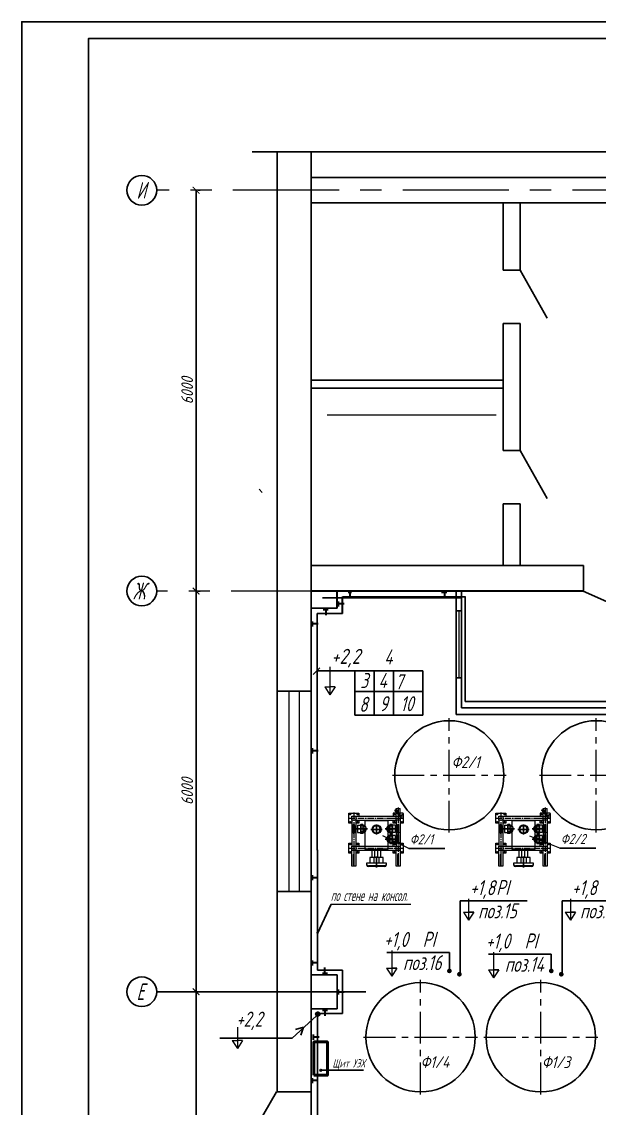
# Model space of a CAD drawing. Header units: millimetres. Extents: x 409 to 1826, y -2285 to 789.
# Drawn here: x 410.2 to 583.1, y 463.6 to 789 of the extents above; entities that cross this region are included whole.
import ezdxf
from ezdxf.enums import TextEntityAlignment as Align

# ---------------------------------------------------------------- set-up
doc = ezdxf.new("R2010")
doc.units = ezdxf.units.MM
for name, pattern in [('CENTER2', [28.575, 19.05, -3.175, 3.175, -3.175]), ('осевая', [50.8, 31.75, -6.35, 6.35, -6.35]), ('ШТРИХПУНКТИРНАЯ', [25.4, 12.7, -6.35, 0, -6.35])]:
    doc.linetypes.add(name, pattern=pattern)
for name, color, linetype, lineweight in [('1 Оборудование (осн)', 150, 'Continuous', 30), ('1 Оси', 4, 'CENTER2', 9), ('1-основная-05', 2, 'Continuous', 50), ('1-основная-050 ж', 2, 'Continuous', 50), ('6-осевая-1', 1, 'CENTER2', 18), ('7-тонкая-текст.-02', 4, 'Continuous', 30), ('7-тонкая.текст-02', 4, 'Continuous', 30), ('_0', 7, 'Continuous', 0), ('АР_Стены наружные', 7, 'Continuous', 30), ('Архитек.-025', 140, 'Continuous', 25), ('Общ_Осевая', 1, 'осевая', 15), ('Опора', 22, 'Continuous', 15), ('опоры', 10, 'Continuous', 9), ('осевая', 33, 'осевая', 13), ('Тонкая - 0.25', 111, 'Continuous', 25), ('Тонкая - 018', 254, 'Continuous', 18)]:
    doc.layers.add(name, color=color, linetype=linetype, lineweight=lineweight)
doc.layers.add('7-ТОНКАЯ-02', color=7, linetype='Continuous', lineweight=30, true_color=0xff47ff)
doc.styles.add('2-3.5', font='simplex.shx', dxfattribs={"width": 0.8, "oblique": 15, "height": 3.5})
doc.styles.add('2н', font='simplex.shx', dxfattribs={"width": 0.8, "oblique": 15, "height": 3.5})
doc.styles.add('CS_Gost2304', font='CS_Gost2304.shx', dxfattribs={"width": 0.8, "oblique": 15})
doc.styles.add('GOST тип А', font='GOST_A.TTF', dxfattribs={"oblique": 15})
doc.styles.get("Standard").update_dxf_attribs({"font": 'GOST_A.TTF', "oblique": 15})
doc.dimstyles.new('Засечки-50', dxfattribs={"dimtxt": 2.5, "dimasz": 2, "dimexe": 1.25, "dimexo": 0.625, "dimgap": 0.9, "dimtad": 1, "dimdec": 0, "dimlfac": 50, "dimtxsty": '2-3.5', "dimblk": 'ARCHTICK', "dimcen": 2.5, "dimadec": 0, "dimazin": 0, "dimtfac": 1, "dimtdec": 0, "dimtmove": 0, "dimatfit": 3, "dimldrblk": 'DOTSMALL', "dimfxl": 1.25, "dimarcsym": 0})

# ---------------------------------------------------------------- blocks, each defined once
blk = doc.blocks.new('опр3')
at = {"linetype": 'осевая', "ltscale": 2}
for p, q in [((654919, -109610), (654983, -109610)), ((657565, -109610), (657629, -109610)), ((654919, -110219), (654983, -110219)), ((657565, -110219), (657629, -110219))]:
    blk.add_line(p, q, dxfattribs=at)
at = {"layer": '1 Оси', "ltscale": 20}
for p, q in [((654951, -107092), (654951, -110315)), ((657597, -106789), (657597, -110315)), ((654619, -107433), (657928, -107433)), ((657265, -107433), (657928, -107433)), ((657515, -107433), (657928, -107433)), ((654619, -109235), (657935, -109235))]:
    blk.add_line(p, q, dxfattribs=at)
at = {"layer": 'Опора', "ltscale": 4}
for p, q in [((655071, -107313), (657662, -107313)), ((657477, -106848), (657717, -106848)), ((657477, -106931), (657477, -106848)), ((657477, -107313), (657477, -107077)), ((657717, -107220), (657717, -106848)), ((654831, -107553), (654831, -108222)), ((655071, -107553), (655071, -108222)), ((655071, -107553), (657477, -107553)), ((657477, -107553), (657477, -108831)), ((657717, -107553), (657717, -108831)), ((654831, -108222), (654831, -109115)), ((655071, -108222), (655071, -109115)), ((655071, -109115), (657141, -109115)), ((657000, -109115), (657477, -109115)), ((657477, -108831), (657477, -109115)), ((657717, -108831), (657717, -109115)), ((654927, -109926), (654927, -109610)), ((654927, -110219), (654927, -109926)), ((654975, -109926), (654975, -109610)), ((654975, -110219), (654975, -109926)), ((655071, -109355), (656635, -109355)), ((656569, -109355), (657477, -109355)), ((657573, -109926), (657573, -109610)), ((657573, -110219), (657573, -109926)), ((657621, -109926), (657621, -109610)), ((657621, -110219), (657621, -109926))]:
    blk.add_line(p, q, dxfattribs=at)
for points in [[(654831, -107733), (654651, -107733), (654651, -107133)], [(654651, -107133), (654651, -107133), (655251, -107133), (655251, -107313)], [(657477, -107133), (657297, -107133), (657297, -107313)], [(657717, -107366), (657717, -107553), (657477, -107553), (657477, -107313)], [(657897, -107433), (657897, -107133), (657717, -107133)], [(657897, -107149), (657897, -107433)], [(655251, -107553), (655251, -107733), (655071, -107733)], [(657477, -107733), (657297, -107733), (657297, -107553)], [(657897, -107433), (657897, -107733), (657717, -107733)], [(657897, -107433), (657897, -107733), (657717, -107733)], [(654831, -109535), (654651, -109535), (654651, -108935)], [(654651, -108935), (654651, -108935), (654831, -108935)], [(655071, -108935), (655251, -108935), (655251, -109115)], [(657297, -109115), (657297, -108935)], [(657297, -108935), (657297, -108935), (657477, -108935)], [(657717, -108935), (657897, -108935), (657897, -109235)], [(657897, -109235), (657897, -109535), (657717, -109535)], [(654831, -109649), (654831, -109355), (655071, -109355), (655071, -109649)], [(655071, -109649), (655071, -110315), (654831, -110315), (654831, -109649)], [(655251, -109355), (655251, -109535), (655071, -109535)], [(657477, -109535), (657297, -109535), (657297, -109355)], [(657477, -109649), (657477, -109355), (657717, -109355), (657717, -109649)], [(657717, -109649), (657717, -110315), (657477, -110315), (657477, -109649)]]:
    blk.add_lwpolyline(points, dxfattribs=at)
for points in [[(654831, -107313), (655071, -107313), (655071, -107553), (654831, -107553)], [(654831, -109115), (655071, -109115), (655071, -109355), (654831, -109355)], [(657477, -109115), (657717, -109115), (657717, -109355), (657477, -109355)]]:
    blk.add_lwpolyline(points, close=True, dxfattribs=at)
for centre in [(654731, -107213), (655171, -107213), (657377, -107213), (657377, -107213), (654731, -107653), (655171, -107653), (657377, -107653), (657377, -107653), (657817, -107653), (657817, -107653), (654731, -109015), (655171, -109015), (657377, -109015), (657817, -109015), (654731, -109455), (655171, -109455), (657377, -109455), (657817, -109455)]:
    blk.add_circle(centre, 24, dxfattribs=at)
for centre, start, end in [((657817, -107213), 208.48866, 44.81593), ((654951, -109610), 0, 180), ((657597, -109610), 0, 180), ((654951, -110219), 180, 0), ((657597, -110219), 180, 0)]:
    blk.add_arc(centre, 24, start, end, dxfattribs=at)
at = {"layer": 'опоры'}
for p, q in [((657392, -106953), (657455, -106904)), ((657435, -107008), (657392, -106953)), ((657434, -107022), (657681, -107337)), ((657496, -106973), (657449, -107010)), ((657449, -107010), (657697, -107324)), ((657498, -106959), (657455, -106904)), ((657744, -107287), (657496, -106973)), ((657760, -107275), (657512, -106960)), ((657695, -107338), (657738, -107393)), ((657744, -107287), (657697, -107324)), ((657738, -107393), (657801, -107344)), ((657758, -107289), (657801, -107344)), ((654901, -107890), (654901, -108255)), ((654911, -107880), (654911, -107810)), ((654911, -107810), (654991, -107810)), ((654921, -107890), (654921, -108255)), ((654981, -107890), (654921, -107890)), ((654981, -108255), (654981, -107890)), ((654991, -107880), (654991, -107810)), ((655001, -108255), (655001, -107890)), ((657547, -107890), (657547, -108255)), ((657557, -107880), (657557, -107810)), ((657557, -107810), (657637, -107810)), ((657567, -107890), (657567, -108255)), ((657627, -107890), (657567, -107890)), ((657627, -108255), (657627, -107890)), ((657637, -107880), (657637, -107810)), ((657647, -108255), (657647, -107890)), ((654911, -108265), (654911, -108334)), ((654911, -108334), (654991, -108334)), ((654981, -108255), (654921, -108255)), ((654991, -108265), (654991, -108334)), ((657547, -108499), (657547, -108864)), ((657557, -108265), (657557, -108334)), ((657557, -108334), (657637, -108334)), ((657557, -108489), (657557, -108419)), ((657557, -108419), (657637, -108419)), ((657627, -108255), (657567, -108255)), ((657567, -108499), (657567, -108864)), ((657627, -108499), (657567, -108499)), ((657627, -108864), (657627, -108499)), ((657637, -108265), (657637, -108334)), ((657637, -108489), (657637, -108419)), ((657647, -108864), (657647, -108499)), ((657557, -108874), (657557, -108943)), ((657557, -108943), (657637, -108943)), ((657627, -108864), (657567, -108864)), ((657637, -108874), (657637, -108943))]:
    blk.add_line(p, q, dxfattribs=at)
for centre, start, end in [((657441, -107016), 38.1727, 218.1727), ((657504, -106966), 38.1727, 218.1727), ((657689, -107331), 218.1727, 38.1727), ((657752, -107281), 218.1727, 38.1727), ((654911, -107890), 0, 180), ((654991, -107890), 0, 180), ((657557, -107890), 0, 180), ((657637, -107890), 0, 180), ((654911, -108255), 180, 0), ((654991, -108255), 180, 0), ((657557, -108255), 180, 0), ((657557, -108499), 0, 180), ((657637, -108255), 180, 0), ((657637, -108499), 0, 180), ((657557, -108864), 180, 0), ((657637, -108864), 180, 0)]:
    blk.add_arc(centre, 10, start, end, dxfattribs=at)
blk = doc.blocks.new('_ArchTick')
at = {"color": 0, "linetype": 'ByBlock', "const_width": 0.15}
blk.add_lwpolyline([(-0.5, -0.5), (0.5, 0.5)], dxfattribs=at)
blk = doc.blocks.new('*D81')
at = {"color": 0, "lineweight": -2}
for p, q in [((462.42, 498.52), (462.42, 378.52)), ((463.05, 498.52), (463.67, 498.52)), ((463.05, 378.52), (463.67, 378.52))]:
    blk.add_line(p, q, dxfattribs=at)
at = {"layer": 'Defpoints', "color": 0}
for p in [(462.42, 498.52), (462.42, 378.52), (462.42, 378.52)]:
    blk.add_point(p, dxfattribs=at)
at = {"color": 0, "lineweight": -2, "xscale": 2, "yscale": 2, "zscale": 2}
for p, rotation in [((462.42, 498.52), 90), ((462.42, 378.52), 270)]:
    blk.add_blockref('_ArchTick', p, dxfattribs=dict(at, rotation=rotation))
at = {"color": 0, "insert": (459.77, 438.52), "char_height": 3.5, "attachment_point": 5, "rotation": 90, "style": '2н'}
blk.add_mtext('6000', dxfattribs=at)
blk = doc.blocks.new('_DotSmall')
at = {"color": 0, "linetype": 'ByBlock', "const_width": 0.5}
blk.add_lwpolyline([(-0.0625, 0, 1), (0.0625, 0, 1)], format="xyb", close=True, dxfattribs=at)
blk = doc.blocks.new('*D82')
at = {"color": 0, "lineweight": -2}
for p, q in [((462.42, 618.52), (462.42, 498.52)), ((463.05, 618.52), (463.67, 618.52)), ((463.05, 498.52), (463.67, 498.52))]:
    blk.add_line(p, q, dxfattribs=at)
at = {"layer": 'Defpoints', "color": 0}
for p in [(462.42, 618.52), (462.42, 498.52), (462.42, 498.52)]:
    blk.add_point(p, dxfattribs=at)
at = {"color": 0, "lineweight": -2, "xscale": 2, "yscale": 2, "zscale": 2}
for p, rotation in [((462.42, 618.52), 90), ((462.42, 498.52), 270)]:
    blk.add_blockref('_ArchTick', p, dxfattribs=dict(at, rotation=rotation))
at = {"color": 0, "insert": (459.77, 558.52), "char_height": 3.5, "attachment_point": 5, "rotation": 90, "style": '2н'}
blk.add_mtext('6000', dxfattribs=at)
blk = doc.blocks.new('*D88')
at = {"color": 0, "lineweight": -2}
for p, q in [((462.42, 738.52), (462.42, 618.52)), ((463.05, 738.52), (463.67, 738.52)), ((463.05, 618.52), (463.67, 618.52))]:
    blk.add_line(p, q, dxfattribs=at)
at = {"layer": 'Defpoints', "color": 0}
for p in [(462.42, 738.52), (462.42, 618.52), (462.42, 618.52)]:
    blk.add_point(p, dxfattribs=at)
at = {"color": 0, "lineweight": -2, "xscale": 2, "yscale": 2, "zscale": 2}
for p, rotation in [((462.42, 738.52), 90), ((462.42, 618.52), 270)]:
    blk.add_blockref('_ArchTick', p, dxfattribs=dict(at, rotation=rotation))
at = {"color": 0, "insert": (459.77, 678.52), "char_height": 3.5, "attachment_point": 5, "rotation": 90, "style": '2н'}
blk.add_mtext('6000', dxfattribs=at)

msp = doc.modelspace()

# ---------------------------------------------------------------- hatches: boundary and pattern name
for points in [[(537.55, 504.75, 1), (538.95, 504.75, 1)], [(540.55, 503.75, 1), (541.95, 503.75, 1)], [(568.05, 504.75, 1), (569.45, 504.75, 1)], [(571.05, 503.75, 1), (572.45, 503.75, 1)]]:
    msp.add_hatch(color=7).paths.add_polyline_path(points)
at = {"layer": '6-осевая-1', "ltscale": 0.5}
h = msp.add_hatch(color=7, dxfattribs=at)
h.dxf.hatch_style = 1
h.paths.add_polyline_path([(498.858, 492.464, 0.4142136), (498.22, 491.827), (498.858, 491.827)])
h.paths.add_polyline_path([(498.858, 492.464), (498.858, 491.827), (499.495, 491.827, 0.4142136)])
h.paths.add_polyline_path([(499.495, 491.827), (498.22, 491.827, 1)])

# ---------------------------------------------------------------- linework, layer by layer
at = {"color": 7, "ltscale": 1000}
msp.add_line((806.769, 750.071), (479.199, 750.071), dxfattribs=at)
for p, q in [((496.895, 503.621), (496.895, 618.521)), ((496.895, 618.521), (541.895, 618.521)), ((504.695, 618.521), (541.895, 618.521)), ((504.695, 618.521), (541.895, 618.521)), ((500.25, 616.5), (542, 616.5)), ((508.5, 616.75), (508.5, 618.169)), ((496.895, 288.521), (496.895, 613.421)), ((499.5, 595.5), (497.5, 593.5)), ((515.033, 594.606), (498.5, 594.606)), ((515.783, 594.606), (521.566, 594.606)), ((521.566, 594.606), (530.349, 594.606)), ((510, 588.473), (515.783, 588.473)), ((515.033, 588.473), (510, 588.473)), ((515.783, 588.473), (521.566, 588.473)), ((520.816, 588.473), (515.783, 588.473)), ((521.566, 588.473), (530.349, 588.473)), ((526.599, 588.473), (521.566, 588.473)), ((541.5, 581.5), (694.25, 581.5)), ((502.861, 524.759), (498.754, 515.996)), ((541.5, 504), (541.5, 525.75)), ((541.5, 525.75), (556, 525.75)), ((556, 525.75), (561.5, 525.75)), ((572, 511.25), (572, 525.75)), ((572, 525.75), (589.5, 525.75)), ((498.5, 516.25), (499, 515.75)), ((572, 511.25), (572, 503.75)), ((538.25, 510.25), (519.5, 510.25)), ((538.25, 505), (538.25, 510.25)), ((568.75, 509.75), (550, 509.75)), ((568.75, 504.5), (568.75, 509.75)), ((462.422, 498.521), (450.643, 498.521)), ((450.643, 498.521), (513.25, 498.521)), ((504.695, 493.421), (496.895, 493.421)), ((499.25, 492), (498.75, 492)), ((469.569, 484.604), (491.152, 484.604)), ((512.5, 475), (499.75, 475))]:
    msp.add_line(p, q)
at = {"color": 7, "lineweight": 35}
for p, q in [((506.25, 611.75), (506.25, 616.75)), ((506.25, 616.25), (506.25, 616.75)), ((508.5, 618.169), (508.5, 616.25)), ((536.75, 618.169), (536.75, 616.25)), ((505.06, 614.75), (506.75, 614.75)), ((497.31, 608.75), (499, 608.75)), ((497.31, 570.75), (499, 570.75)), ((497.31, 532.75), (499, 532.75)), ((497.31, 507.25), (499, 507.25)), ((505.06, 498.5), (506.75, 498.5)), ((497.56, 485), (499.25, 485)), ((497.31, 472), (499, 472))]:
    msp.add_line(p, q, dxfattribs=at)
at = {"lineweight": 30}
for p, q in [((506.25, 616.75), (542.981, 616.75)), ((498.661, 611.75), (506.25, 611.75)), ((498.75, 541), (498.75, 505)), ((498.75, 505), (506.25, 505)), ((506.25, 505), (506.25, 492)), ((506.25, 492), (498.75, 492)), ((498.75, 469.25), (498.75, 492)), ((491.152, 484.604), (498.473, 491.319)), ((494.594, 487.866), (492.178, 487.223)), ((494.594, 487.866), (493.739, 485.516)), ((498.75, 469.25), (498.75, 406.75))]:
    msp.add_line(p, q, dxfattribs=at)
at = {"lineweight": 35}
for p, q in [((501.25, 612.971), (501.25, 611.25)), ((501, 504.071), (501, 505.792)), ((501, 492.971), (501, 491.25))]:
    msp.add_line(p, q, dxfattribs=at)
at = {"ltscale": 0.8}
for p, q in [((498.5, 594.606), (515.033, 594.606)), ((515.033, 594.606), (498.5, 594.606)), ((498.5, 594.606), (515.033, 594.606)), ((498.5, 594.606), (515.033, 594.606)), ((515.783, 594.606), (498.5, 594.606)), ((510, 594.606), (510, 581.311)), ((510, 594.606), (510, 581.311)), ((510, 594.606), (510, 594.606)), ((510, 594.606), (510, 581.311)), ((510, 594.606), (510, 594.606)), ((510, 594.606), (510, 594.606)), ((510, 594.385), (510, 594.385)), ((515.033, 594.606), (515.033, 594.606)), ((515.033, 594.606), (515.033, 594.606)), ((515.033, 594.606), (515.033, 594.606)), ((515.033, 594.606), (515.033, 594.606)), ((515.033, 594.606), (515.033, 594.606)), ((515.033, 594.385), (515.033, 594.385)), ((515.783, 594.606), (515.783, 581.311)), ((515.783, 594.606), (515.783, 581.311)), ((519.25, 593.251), (519.25, 593.251)), ((521.566, 594.606), (521.566, 581.311)), ((521.566, 594.606), (521.566, 581.311)), ((521.566, 594.606), (521.566, 581.311)), ((525.033, 593.251), (525.033, 593.251)), ((530.349, 594.606), (530.349, 581.311)), ((510, 588.473), (510, 588.473)), ((510, 588.473), (515.033, 588.473)), ((515.033, 588.473), (510, 588.473)), ((510, 588.473), (515.033, 588.473)), ((510, 588.473), (515.033, 588.473)), ((515.033, 588.473), (510, 588.473)), ((510, 588.473), (510, 588.473)), ((510, 588.473), (510, 588.473)), ((515.783, 588.473), (510, 588.473)), ((510, 588.253), (510, 588.253)), ((510, 588.253), (510, 588.253)), ((510, 588.253), (510, 588.253)), ((510, 588.253), (510, 588.253)), ((510, 588.253), (510, 588.253)), ((510, 588.253), (510, 588.253)), ((510, 588.253), (510, 588.253)), ((510, 588.253), (510, 588.253)), ((510, 588.253), (510, 588.253)), ((510, 588.253), (510, 588.253)), ((515.033, 588.473), (515.033, 588.473)), ((515.033, 588.473), (515.033, 588.473)), ((515.033, 588.473), (515.033, 588.473)), ((515.033, 588.473), (515.033, 588.473)), ((515.033, 588.473), (515.033, 588.473)), ((515.033, 588.253), (515.033, 588.253)), ((515.033, 588.253), (515.033, 588.253)), ((515.033, 588.253), (515.033, 588.253)), ((515.033, 588.253), (515.033, 588.253)), ((515.783, 588.473), (515.783, 588.473)), ((515.783, 588.473), (520.816, 588.473)), ((520.816, 588.473), (515.783, 588.473)), ((515.783, 588.473), (520.816, 588.473)), ((515.783, 588.473), (520.816, 588.473)), ((520.816, 588.473), (515.783, 588.473)), ((515.783, 588.473), (515.783, 588.473)), ((515.783, 588.473), (515.783, 588.473)), ((521.566, 588.473), (515.783, 588.473)), ((515.783, 588.253), (515.783, 588.253)), ((515.783, 588.253), (515.783, 588.253)), ((515.783, 588.253), (515.783, 588.253)), ((515.783, 588.253), (515.783, 588.253)), ((515.783, 588.253), (515.783, 588.253)), ((515.783, 588.253), (515.783, 588.253)), ((515.783, 588.253), (515.783, 588.253)), ((515.783, 588.253), (515.783, 588.253)), ((515.783, 588.253), (515.783, 588.253)), ((515.783, 588.253), (515.783, 588.253)), ((515.783, 588.253), (515.783, 588.253)), ((515.783, 588.253), (515.783, 588.253)), ((520.816, 588.473), (520.816, 588.473)), ((520.816, 588.473), (520.816, 588.473)), ((520.816, 588.473), (520.816, 588.473)), ((520.816, 588.473), (520.816, 588.473)), ((520.816, 588.473), (520.816, 588.473)), ((520.816, 588.253), (520.816, 588.253)), ((520.816, 588.253), (520.816, 588.253)), ((520.816, 588.253), (520.816, 588.253)), ((520.816, 588.253), (520.816, 588.253)), ((521.566, 588.473), (521.566, 588.473)), ((521.566, 588.473), (526.599, 588.473)), ((526.599, 588.473), (521.566, 588.473)), ((521.566, 588.473), (526.599, 588.473)), ((521.566, 588.473), (526.599, 588.473)), ((526.599, 588.473), (521.566, 588.473)), ((521.566, 588.473), (521.566, 588.473)), ((521.566, 588.473), (521.566, 588.473)), ((530.349, 588.473), (521.566, 588.473)), ((521.566, 588.253), (521.566, 588.253)), ((521.566, 588.253), (521.566, 588.253)), ((521.566, 588.253), (521.566, 588.253)), ((521.566, 588.253), (521.566, 588.253)), ((521.566, 588.253), (521.566, 588.253)), ((521.566, 588.253), (521.566, 588.253)), ((521.566, 588.253), (521.566, 588.253)), ((521.566, 588.253), (521.566, 588.253)), ((521.566, 588.253), (521.566, 588.253)), ((521.566, 588.253), (521.566, 588.253)), ((521.566, 588.253), (521.566, 588.253)), ((521.566, 588.253), (521.566, 588.253)), ((521.566, 588.253), (521.566, 588.253)), ((521.566, 588.253), (521.566, 588.253)), ((526.599, 588.473), (526.599, 588.473)), ((526.599, 588.473), (526.599, 588.473)), ((526.599, 588.473), (526.599, 588.473)), ((526.599, 588.473), (526.599, 588.473)), ((526.599, 588.473), (526.599, 588.473)), ((526.599, 588.253), (526.599, 588.253)), ((526.599, 588.253), (526.599, 588.253)), ((526.599, 588.253), (526.599, 588.253)), ((526.599, 588.253), (526.599, 588.253)), ((530.349, 588.253), (530.349, 588.253)), ((530.349, 588.253), (530.349, 588.253)), ((515.783, 581.311), (510, 581.311)), ((521.566, 581.311), (515.783, 581.311)), ((530.349, 581.311), (521.566, 581.311))]:
    msp.add_line(p, q, dxfattribs=at)
at = {"color": 7, "linetype": 'ШТРИХПУНКТИРНАЯ', "ltscale": 10}
for p, q in [((510.356, 547.296), (513.79, 547.296)), ((514.724, 547.107), (518.158, 547.107)), ((516.441, 548.595), (516.441, 545.619)), ((519.028, 547.296), (522.462, 547.296)), ((554.357, 547.296), (557.791, 547.296)), ((558.725, 547.107), (562.159, 547.107)), ((560.442, 548.595), (560.442, 545.619)), ((563.029, 547.296), (566.463, 547.296)), ((519.028, 544.25), (522.462, 544.25)), ((563.029, 544.25), (566.463, 544.25))]:
    msp.add_line(p, q, dxfattribs=at)
at = {"color": 7, "lineweight": 18}
for p, q in [((510.796, 548.376), (510.796, 546.216)), ((510.796, 548.376), (511.61, 548.376)), ((511.61, 548.543), (511.724, 548.646)), ((511.61, 548.543), (511.61, 546.049)), ((512.379, 548.646), (511.724, 548.646)), ((511.724, 548.646), (511.724, 545.946)), ((511.774, 548.583), (511.793, 548.62)), ((512.379, 548.583), (511.774, 548.583)), ((511.774, 548.503), (511.793, 548.524)), ((511.774, 548.237), (511.793, 548.276)), ((512.379, 548.237), (511.774, 548.237)), ((512.379, 547.425), (511.774, 547.425)), ((511.793, 547.422), (511.774, 547.425)), ((511.793, 547.17), (511.774, 547.167)), ((512.379, 547.167), (511.774, 547.167)), ((511.793, 548.62), (511.793, 548.646)), ((511.793, 548.62), (512.379, 548.62)), ((511.793, 548.276), (511.793, 548.524)), ((512.379, 548.524), (511.793, 548.524)), ((511.793, 548.276), (512.379, 548.276)), ((512.379, 547.422), (511.793, 547.422)), ((511.793, 547.422), (511.793, 547.17)), ((512.379, 547.17), (511.793, 547.17)), ((512.379, 548.646), (512.379, 545.946)), ((512.941, 548.342), (512.379, 548.342)), ((512.459, 548.326), (512.459, 548.302)), ((512.459, 548.326), (512.957, 548.326)), ((512.968, 548.314), (512.459, 548.314)), ((512.979, 548.302), (512.459, 548.302)), ((512.459, 548.184), (512.459, 548.115)), ((512.459, 548.184), (513.073, 548.184)), ((513.083, 548.17), (512.459, 548.17)), ((513.12, 548.115), (512.459, 548.115)), ((512.459, 547.851), (512.459, 547.753)), ((512.459, 547.851), (513.255, 547.851)), ((513.26, 547.839), (512.459, 547.839)), ((513.289, 547.756), (512.459, 547.756)), ((513.29, 547.753), (512.459, 547.753)), ((512.459, 547.35), (512.459, 547.241)), ((512.459, 547.35), (513.316, 547.35)), ((513.316, 547.341), (512.459, 547.341)), ((513.316, 547.25), (512.459, 547.25)), ((513.316, 547.241), (512.459, 547.241)), ((512.459, 546.839), (512.459, 546.74)), ((512.459, 546.839), (513.29, 546.839)), ((513.289, 546.835), (512.459, 546.835)), ((513.26, 546.753), (512.459, 546.753)), ((513.255, 546.74), (512.459, 546.74)), ((513.316, 546.933), (513.316, 547.659)), ((519.536, 546.933), (519.536, 547.659)), ((520.394, 547.35), (519.536, 547.35)), ((519.536, 547.341), (520.394, 547.341)), ((519.536, 547.25), (520.394, 547.25)), ((519.536, 547.241), (520.394, 547.241)), ((519.563, 547.753), (520.394, 547.753)), ((520.394, 546.839), (519.563, 546.839)), ((519.564, 547.756), (520.394, 547.756)), ((519.564, 546.835), (520.394, 546.835)), ((519.593, 547.839), (520.394, 547.839)), ((519.593, 546.753), (520.394, 546.753)), ((520.394, 547.851), (519.598, 547.851)), ((519.598, 546.74), (520.394, 546.74)), ((519.733, 548.115), (520.394, 548.115)), ((519.77, 548.17), (520.394, 548.17)), ((520.394, 548.184), (519.78, 548.184)), ((519.874, 548.302), (520.394, 548.302)), ((519.885, 548.314), (520.394, 548.314)), ((520.394, 548.326), (519.896, 548.326)), ((519.911, 548.342), (520.473, 548.342)), ((520.394, 548.326), (520.394, 548.302)), ((520.394, 548.184), (520.394, 548.115)), ((520.394, 547.851), (520.394, 547.753)), ((520.394, 547.35), (520.394, 547.241)), ((520.394, 546.839), (520.394, 546.74)), ((520.473, 548.646), (520.473, 545.946)), ((520.473, 548.646), (521.129, 548.646)), ((521.06, 548.62), (520.473, 548.62)), ((520.473, 548.583), (521.079, 548.583)), ((520.473, 548.524), (521.06, 548.524)), ((521.06, 548.276), (520.473, 548.276)), ((520.473, 548.237), (521.079, 548.237)), ((520.473, 547.425), (521.079, 547.425)), ((520.473, 547.422), (521.06, 547.422)), ((520.473, 547.17), (521.06, 547.17)), ((520.473, 547.167), (521.079, 547.167)), ((521.06, 548.62), (521.06, 548.646)), ((521.079, 548.583), (521.06, 548.62)), ((521.06, 548.276), (521.06, 548.524)), ((521.079, 548.503), (521.06, 548.524)), ((521.079, 548.237), (521.06, 548.276)), ((521.06, 547.422), (521.06, 547.17)), ((521.06, 547.17), (521.079, 547.167)), ((521.243, 548.543), (521.129, 548.646)), ((521.129, 548.646), (521.129, 545.946)), ((521.243, 548.543), (521.243, 546.049)), ((522.036, 548.376), (521.243, 548.376)), ((522.036, 548.376), (522.036, 546.216)), ((522.036, 548.196), (522.036, 546.396)), ((554.797, 548.376), (554.797, 546.216)), ((554.797, 548.376), (555.611, 548.376)), ((555.611, 548.543), (555.725, 548.646)), ((555.611, 548.543), (555.611, 546.049)), ((556.38, 548.646), (555.725, 548.646)), ((555.725, 548.646), (555.725, 545.946)), ((555.774, 548.583), (555.793, 548.62)), ((556.38, 548.583), (555.774, 548.583)), ((555.774, 548.503), (555.793, 548.524)), ((555.774, 548.237), (555.793, 548.276)), ((556.38, 548.237), (555.774, 548.237)), ((556.38, 547.425), (555.774, 547.425)), ((555.793, 547.422), (555.774, 547.425)), ((555.793, 547.17), (555.774, 547.167)), ((556.38, 547.167), (555.774, 547.167)), ((555.793, 548.62), (555.793, 548.646)), ((555.793, 548.62), (556.38, 548.62)), ((555.793, 548.276), (555.793, 548.524)), ((556.38, 548.524), (555.793, 548.524)), ((555.793, 548.276), (556.38, 548.276)), ((556.38, 547.422), (555.793, 547.422)), ((555.793, 547.422), (555.793, 547.17)), ((556.38, 547.17), (555.793, 547.17)), ((556.38, 548.646), (556.38, 545.946)), ((556.942, 548.342), (556.38, 548.342)), ((556.46, 548.326), (556.46, 548.302)), ((556.46, 548.326), (556.957, 548.326)), ((556.969, 548.314), (556.46, 548.314)), ((556.979, 548.302), (556.46, 548.302)), ((556.46, 548.184), (556.46, 548.115)), ((556.46, 548.184), (557.074, 548.184)), ((557.084, 548.17), (556.46, 548.17)), ((557.12, 548.115), (556.46, 548.115)), ((556.46, 547.851), (556.46, 547.753)), ((556.46, 547.851), (557.256, 547.851)), ((557.261, 547.839), (556.46, 547.839)), ((557.289, 547.756), (556.46, 547.756)), ((557.291, 547.753), (556.46, 547.753)), ((556.46, 547.35), (556.46, 547.241)), ((556.46, 547.35), (557.317, 547.35)), ((557.317, 547.341), (556.46, 547.341)), ((557.317, 547.25), (556.46, 547.25)), ((557.317, 547.241), (556.46, 547.241)), ((556.46, 546.839), (556.46, 546.74)), ((556.46, 546.839), (557.291, 546.839)), ((557.289, 546.835), (556.46, 546.835)), ((557.261, 546.753), (556.46, 546.753)), ((557.256, 546.74), (556.46, 546.74)), ((557.317, 546.933), (557.317, 547.659)), ((563.537, 546.933), (563.537, 547.659)), ((564.394, 547.35), (563.537, 547.35)), ((563.537, 547.341), (564.394, 547.341)), ((563.537, 547.25), (564.394, 547.25)), ((563.537, 547.241), (564.394, 547.241)), ((563.564, 547.753), (564.394, 547.753)), ((564.394, 546.839), (563.564, 546.839)), ((563.565, 547.756), (564.394, 547.756)), ((563.565, 546.835), (564.394, 546.835)), ((563.594, 547.839), (564.394, 547.839)), ((563.594, 546.753), (564.394, 546.753)), ((564.394, 547.851), (563.598, 547.851)), ((563.598, 546.74), (564.394, 546.74)), ((563.734, 548.115), (564.394, 548.115)), ((563.77, 548.17), (564.394, 548.17)), ((564.394, 548.184), (563.78, 548.184)), ((563.875, 548.302), (564.394, 548.302)), ((563.885, 548.314), (564.394, 548.314)), ((564.394, 548.326), (563.897, 548.326)), ((563.912, 548.342), (564.474, 548.342)), ((564.394, 548.326), (564.394, 548.302)), ((564.394, 548.184), (564.394, 548.115)), ((564.394, 547.851), (564.394, 547.753)), ((564.394, 547.35), (564.394, 547.241)), ((564.394, 546.839), (564.394, 546.74)), ((564.474, 548.646), (564.474, 545.946)), ((564.474, 548.646), (565.13, 548.646)), ((565.061, 548.62), (564.474, 548.62)), ((564.474, 548.583), (565.08, 548.583)), ((564.474, 548.524), (565.061, 548.524)), ((565.061, 548.276), (564.474, 548.276)), ((564.474, 548.237), (565.08, 548.237)), ((564.474, 547.425), (565.08, 547.425)), ((564.474, 547.422), (565.061, 547.422)), ((564.474, 547.17), (565.061, 547.17)), ((564.474, 547.167), (565.08, 547.167)), ((565.061, 548.62), (565.061, 548.646)), ((565.08, 548.583), (565.061, 548.62)), ((565.061, 548.276), (565.061, 548.524)), ((565.08, 548.503), (565.061, 548.524)), ((565.08, 548.237), (565.061, 548.276)), ((565.061, 547.422), (565.08, 547.425)), ((565.061, 547.422), (565.061, 547.17)), ((565.061, 547.17), (565.08, 547.167)), ((565.243, 548.543), (565.13, 548.646)), ((565.13, 548.646), (565.13, 545.946)), ((565.243, 548.543), (565.243, 546.049)), ((566.037, 548.376), (565.243, 548.376)), ((566.037, 548.376), (566.037, 546.216)), ((566.037, 548.196), (566.037, 546.396)), ((510.796, 546.216), (511.61, 546.216)), ((511.61, 546.049), (511.724, 545.946)), ((512.379, 545.946), (511.724, 545.946)), ((511.793, 546.315), (511.774, 546.354)), ((512.379, 546.354), (511.774, 546.354)), ((511.793, 546.067), (511.774, 546.088)), ((511.793, 545.972), (511.774, 546.009)), ((511.793, 546.067), (511.793, 546.315)), ((512.379, 546.315), (511.793, 546.315)), ((511.793, 546.067), (512.379, 546.067)), ((511.793, 545.946), (511.793, 545.972)), ((511.793, 545.972), (512.379, 545.972)), ((512.379, 546.249), (512.941, 546.249)), ((512.459, 546.476), (512.459, 546.408)), ((512.459, 546.476), (513.12, 546.476)), ((513.083, 546.422), (512.459, 546.422)), ((513.073, 546.408), (512.459, 546.408)), ((512.459, 546.29), (512.459, 546.265)), ((512.459, 546.29), (512.979, 546.29)), ((512.968, 546.278), (512.459, 546.278)), ((512.957, 546.265), (512.459, 546.265)), ((519.536, 543.887), (519.536, 544.613)), ((520.394, 544.305), (519.536, 544.305)), ((519.536, 544.296), (520.394, 544.296)), ((519.536, 544.205), (520.394, 544.205)), ((519.536, 544.196), (520.394, 544.196)), ((519.563, 544.707), (520.394, 544.707)), ((520.394, 543.793), (519.563, 543.793)), ((519.564, 544.711), (520.394, 544.711)), ((519.564, 543.79), (520.394, 543.79)), ((519.593, 544.793), (520.394, 544.793)), ((519.593, 543.707), (520.394, 543.707)), ((520.394, 544.806), (519.598, 544.806)), ((519.598, 543.695), (520.394, 543.695)), ((520.394, 546.476), (519.733, 546.476)), ((519.733, 545.07), (520.394, 545.07)), ((520.394, 543.431), (519.733, 543.431)), ((519.77, 546.422), (520.394, 546.422)), ((519.77, 545.124), (520.394, 545.124)), ((519.78, 546.408), (520.394, 546.408)), ((520.394, 545.138), (519.78, 545.138)), ((520.394, 546.29), (519.874, 546.29)), ((519.874, 545.256), (520.394, 545.256)), ((519.885, 546.278), (520.394, 546.278)), ((519.885, 545.268), (520.394, 545.268)), ((519.896, 546.265), (520.394, 546.265)), ((520.394, 545.281), (519.896, 545.281)), ((520.473, 546.249), (519.911, 546.249)), ((519.911, 545.297), (520.473, 545.297)), ((520.394, 546.476), (520.394, 546.408)), ((520.394, 546.29), (520.394, 546.265)), ((520.394, 545.281), (520.394, 545.256)), ((520.394, 545.138), (520.394, 545.07)), ((520.394, 544.806), (520.394, 544.707)), ((520.394, 544.305), (520.394, 544.196)), ((520.394, 543.793), (520.394, 543.695)), ((520.394, 543.431), (520.394, 543.362)), ((520.473, 546.354), (521.079, 546.354)), ((520.473, 546.315), (521.06, 546.315)), ((521.06, 546.067), (520.473, 546.067)), ((521.06, 545.972), (520.473, 545.972)), ((520.473, 545.946), (521.129, 545.946)), ((520.473, 545.6), (521.129, 545.601)), ((520.473, 545.6), (520.473, 542.9)), ((521.06, 545.574), (520.473, 545.574)), ((520.473, 545.537), (521.079, 545.537)), ((520.473, 545.479), (521.06, 545.479)), ((521.06, 545.231), (520.473, 545.231)), ((520.473, 545.192), (521.079, 545.192)), ((520.473, 544.379), (521.079, 544.379)), ((520.473, 544.377), (521.06, 544.377)), ((520.473, 544.124), (521.06, 544.124)), ((520.473, 544.121), (521.079, 544.121)), ((521.06, 546.315), (521.079, 546.354)), ((521.06, 546.067), (521.06, 546.315)), ((521.06, 546.067), (521.079, 546.088)), ((521.06, 545.972), (521.079, 546.009)), ((521.06, 545.946), (521.06, 545.972)), ((521.06, 545.574), (521.06, 545.601)), ((521.079, 545.537), (521.06, 545.574)), ((521.06, 545.231), (521.06, 545.479)), ((521.079, 545.458), (521.06, 545.479)), ((521.079, 545.192), (521.06, 545.231)), ((521.06, 544.377), (521.06, 544.124)), ((521.06, 544.124), (521.079, 544.121)), ((521.243, 546.049), (521.129, 545.946)), ((521.243, 545.497), (521.129, 545.601)), ((521.129, 545.601), (521.129, 542.9)), ((522.036, 546.216), (521.243, 546.216)), ((521.243, 545.497), (521.243, 543.003)), ((522.036, 545.33), (521.243, 545.33)), ((522.036, 545.33), (522.036, 543.17)), ((522.036, 545.15), (522.036, 543.35)), ((554.797, 546.216), (555.611, 546.216)), ((555.611, 546.049), (555.725, 545.946)), ((556.38, 545.946), (555.725, 545.946)), ((555.793, 546.315), (555.774, 546.354)), ((556.38, 546.354), (555.774, 546.354)), ((555.793, 546.067), (555.774, 546.088)), ((555.793, 545.972), (555.774, 546.009)), ((555.793, 546.067), (555.793, 546.315)), ((556.38, 546.315), (555.793, 546.315)), ((555.793, 546.067), (556.38, 546.067)), ((555.793, 545.946), (555.793, 545.972)), ((555.793, 545.972), (556.38, 545.972)), ((556.38, 546.249), (556.942, 546.249)), ((556.46, 546.476), (556.46, 546.408)), ((556.46, 546.476), (557.12, 546.476)), ((557.084, 546.422), (556.46, 546.422)), ((557.074, 546.408), (556.46, 546.408)), ((556.46, 546.29), (556.46, 546.265)), ((556.46, 546.29), (556.979, 546.29)), ((556.969, 546.278), (556.46, 546.278)), ((556.957, 546.265), (556.46, 546.265)), ((563.537, 543.887), (563.537, 544.613)), ((564.394, 544.305), (563.537, 544.305)), ((563.537, 544.296), (564.394, 544.296)), ((563.537, 544.205), (564.394, 544.205)), ((563.537, 544.196), (564.394, 544.196)), ((563.564, 544.707), (564.394, 544.707)), ((564.394, 543.793), (563.564, 543.793)), ((563.565, 544.711), (564.394, 544.711)), ((563.565, 543.79), (564.394, 543.79)), ((563.594, 544.793), (564.394, 544.793)), ((563.594, 543.707), (564.394, 543.707)), ((564.394, 544.806), (563.598, 544.806)), ((563.598, 543.695), (564.394, 543.695)), ((564.394, 546.476), (563.734, 546.476)), ((563.734, 545.07), (564.394, 545.07)), ((564.394, 543.43), (563.734, 543.43)), ((563.77, 546.422), (564.394, 546.422)), ((563.77, 545.124), (564.394, 545.124)), ((563.78, 546.408), (564.394, 546.408)), ((564.394, 545.138), (563.78, 545.138)), ((564.394, 546.29), (563.875, 546.29)), ((563.875, 545.256), (564.394, 545.256)), ((563.885, 546.278), (564.394, 546.278)), ((563.885, 545.268), (564.394, 545.268)), ((563.897, 546.265), (564.394, 546.265)), ((564.394, 545.281), (563.897, 545.281)), ((564.474, 546.249), (563.912, 546.249)), ((563.912, 545.297), (564.474, 545.297)), ((564.394, 546.476), (564.394, 546.408)), ((564.394, 546.29), (564.394, 546.265)), ((564.394, 545.281), (564.394, 545.256)), ((564.394, 545.138), (564.394, 545.07)), ((564.394, 544.806), (564.394, 544.707)), ((564.394, 544.305), (564.394, 544.196)), ((564.394, 543.793), (564.394, 543.695)), ((564.394, 543.43), (564.394, 543.362)), ((564.474, 546.354), (565.08, 546.354)), ((564.474, 546.315), (565.061, 546.315)), ((565.061, 546.067), (564.474, 546.067)), ((565.061, 545.972), (564.474, 545.972)), ((564.474, 545.946), (565.13, 545.946)), ((564.474, 545.6), (565.13, 545.601)), ((564.474, 545.6), (564.474, 542.9)), ((565.061, 545.574), (564.474, 545.574)), ((564.474, 545.537), (565.08, 545.537)), ((564.474, 545.479), (565.061, 545.479)), ((565.061, 545.231), (564.474, 545.231)), ((564.474, 545.192), (565.08, 545.192)), ((564.474, 544.379), (565.08, 544.379)), ((564.474, 544.376), (565.061, 544.376)), ((564.474, 544.124), (565.061, 544.124)), ((564.474, 544.121), (565.08, 544.121)), ((565.061, 546.315), (565.08, 546.354)), ((565.061, 546.067), (565.061, 546.315)), ((565.061, 546.067), (565.08, 546.088)), ((565.061, 545.972), (565.08, 546.009)), ((565.061, 545.946), (565.061, 545.972)), ((565.061, 545.574), (565.061, 545.601)), ((565.08, 545.537), (565.061, 545.574)), ((565.061, 545.231), (565.061, 545.479)), ((565.08, 545.458), (565.061, 545.479)), ((565.08, 545.192), (565.061, 545.231)), ((565.061, 544.376), (565.08, 544.379)), ((565.061, 544.376), (565.061, 544.124)), ((565.061, 544.124), (565.08, 544.121)), ((565.243, 546.049), (565.13, 545.946)), ((565.243, 545.497), (565.13, 545.601)), ((565.13, 545.601), (565.13, 542.9)), ((566.037, 546.216), (565.243, 546.216)), ((565.243, 545.497), (565.243, 543.003)), ((566.037, 545.33), (565.243, 545.33)), ((566.037, 545.33), (566.037, 543.17)), ((566.037, 545.15), (566.037, 543.35)), ((515.092, 538.702), (515.092, 541.164)), ((515.985, 538.702), (515.985, 541.164)), ((516.868, 538.702), (516.868, 541.164)), ((517.761, 538.702), (517.761, 541.164)), ((519.77, 543.376), (520.394, 543.376)), ((519.78, 543.362), (520.394, 543.362)), ((520.394, 543.244), (519.874, 543.244)), ((519.885, 543.232), (520.394, 543.232)), ((519.896, 543.22), (520.394, 543.22)), ((520.473, 543.204), (519.911, 543.204)), ((520.394, 543.244), (520.394, 543.22)), ((520.473, 543.309), (521.079, 543.309)), ((520.473, 543.27), (521.06, 543.27)), ((521.06, 543.022), (520.473, 543.022)), ((521.06, 542.926), (520.473, 542.926)), ((520.473, 542.9), (521.129, 542.9)), ((521.06, 543.27), (521.079, 543.309)), ((521.06, 543.022), (521.06, 543.27)), ((521.06, 543.022), (521.079, 543.043)), ((521.06, 542.926), (521.079, 542.963)), ((521.06, 542.9), (521.06, 542.926)), ((521.243, 543.003), (521.129, 542.9)), ((522.036, 543.17), (521.243, 543.17)), ((559.093, 538.702), (559.093, 541.164)), ((559.985, 538.702), (559.985, 541.164)), ((560.869, 538.702), (560.869, 541.164)), ((561.761, 538.702), (561.761, 541.164)), ((563.77, 543.376), (564.394, 543.376)), ((563.78, 543.362), (564.394, 543.362)), ((564.394, 543.244), (563.875, 543.244)), ((563.885, 543.232), (564.394, 543.232)), ((563.897, 543.22), (564.394, 543.22)), ((564.474, 543.204), (563.912, 543.204)), ((564.394, 543.244), (564.394, 543.22)), ((564.474, 543.309), (565.08, 543.309)), ((564.474, 543.27), (565.061, 543.27)), ((565.061, 543.022), (564.474, 543.022)), ((565.061, 542.926), (564.474, 542.926)), ((564.474, 542.9), (565.13, 542.9)), ((565.061, 543.27), (565.08, 543.309)), ((565.061, 543.022), (565.061, 543.27)), ((565.061, 543.022), (565.08, 543.043)), ((565.061, 542.926), (565.08, 542.963)), ((565.061, 542.9), (565.061, 542.926)), ((565.243, 543.003), (565.13, 542.9)), ((566.037, 543.17), (565.243, 543.17)), ((515.668, 538.702), (515.668, 537.093)), ((517.185, 538.702), (517.185, 537.093)), ((559.669, 538.702), (559.669, 537.093)), ((561.186, 538.702), (561.186, 537.093))]:
    msp.add_line(p, q, dxfattribs=at)
at = {"color": 7, "lineweight": 30}
for p, q in [((521.06, 547.422), (521.079, 547.425)), ((521.06, 544.377), (521.079, 544.379))]:
    msp.add_line(p, q, dxfattribs=at)
at = {"color": 7, "linetype": 'осевая', "ltscale": 10}
for p, q in [((516.426, 539.058), (516.426, 535.74)), ((560.427, 539.058), (560.427, 535.74))]:
    msp.add_line(p, q, dxfattribs=at)
at = {"color": 7, "lineweight": 18}
for points in [[(519.913, 548.342), (519.913, 549.72), (512.941, 549.72), (512.941, 548.342)], [(563.913, 548.342), (563.913, 549.72), (556.942, 549.72), (556.942, 548.342)], [(512.941, 546.249), (512.941, 541.164), (519.913, 541.164), (519.913, 543.204)], [(519.913, 545.297), (519.913, 546.249)], [(556.942, 546.249), (556.942, 541.164), (563.913, 541.164), (563.913, 543.204)], [(563.913, 545.297), (563.913, 546.249)], [(513.558, 536.456), (513.558, 537.093)], [(513.558, 536.456), (513.558, 537.093), (519.336, 537.093), (519.336, 536.437)], [(519.336, 537.093), (519.336, 536.456)], [(557.559, 536.456), (557.559, 537.093)], [(557.559, 536.456), (557.559, 537.093), (563.337, 537.093), (563.337, 536.437)], [(563.337, 537.093), (563.337, 536.456)], [(518.92, 536.202), (513.994, 536.202)], [(518.92, 536.013), (513.994, 536.013)], [(562.921, 536.202), (557.995, 536.202)], [(562.921, 536.013), (557.995, 536.013)]]:
    msp.add_lwpolyline(points, dxfattribs=at)
for points in [[(514.464, 537.093), (518.43, 537.093), (518.43, 538.702), (514.464, 538.702)], [(558.464, 537.093), (562.431, 537.093), (562.431, 538.702), (558.464, 538.702)]]:
    msp.add_lwpolyline(points, close=True, dxfattribs=at)
at = {"color": 7}
for centre in [(446.188, 738.521), (446.188, 618.521), (446.188, 498.521)]:
    msp.add_circle(centre, 4.455, dxfattribs=at)
at = {"color": 7, "lineweight": 18}
for centre in [(516.441, 547.107), (560.442, 547.107)]:
    msp.add_circle(centre, 1.35, dxfattribs=at)
msp.add_circle((499.75, 475), 0.25)
for centre, radius, start, end in [((522.748, 547.831), 10.982, 177.87936, 182.12061), ((522.748, 546.76), 10.982, 177.87934, 182.12066), ((512.008, 548.543), 0.238, 170.3456, 189.65444), ((511.844, 547.296), 1.517, 316.35381, 43.64619), ((516.426, 547.127), 1.09, 127, 307), ((516.426, 547.127), 1.09, 307, 127), ((521.009, 547.296), 1.517, 136.35381, 223.64619), ((520.845, 548.543), 0.238, 350.34556, 9.6544), ((510.105, 547.831), 10.982, 357.87939, 2.12064), ((510.105, 546.76), 10.982, 357.87934, 2.12066), ((566.749, 547.831), 10.982, 177.87936, 182.12061), ((566.749, 546.76), 10.982, 177.87934, 182.12066), ((556.009, 548.543), 0.238, 170.3456, 189.65444), ((555.845, 547.296), 1.517, 316.35381, 43.64619), ((560.427, 547.127), 1.09, 127, 307), ((560.427, 547.127), 1.09, 307, 127), ((565.01, 547.296), 1.517, 136.35381, 223.64619), ((564.845, 548.543), 0.238, 350.34556, 9.6544), ((554.105, 547.831), 10.982, 357.87939, 2.12064), ((554.106, 546.76), 10.982, 357.87934, 2.12066), ((512.008, 546.048), 0.238, 170.34556, 189.6544), ((521.009, 544.25), 1.517, 136.35381, 223.64619), ((520.845, 546.048), 0.238, 350.3456, 9.65444), ((520.845, 545.497), 0.238, 350.34556, 9.6544), ((510.105, 544.786), 10.982, 357.87939, 2.12064), ((510.105, 543.715), 10.982, 357.87934, 2.12066), ((556.009, 546.048), 0.238, 170.34556, 189.6544), ((565.01, 544.25), 1.517, 136.35381, 223.64619), ((564.845, 546.048), 0.238, 350.3456, 9.65444), ((564.845, 545.497), 0.238, 350.34556, 9.6544), ((554.105, 544.786), 10.982, 357.87939, 2.12064), ((554.106, 543.715), 10.982, 357.87934, 2.12066), ((520.845, 543.003), 0.238, 350.3456, 9.65444), ((564.845, 543.003), 0.238, 350.3456, 9.65444), ((514.005, 536.649), 0.447, 180.40948, 268.82503), ((514.005, 536.46), 0.447, 180.40948, 268.82503), ((518.889, 536.649), 0.447, 271.17497, 359.59052), ((518.889, 536.46), 0.447, 271.17497, 359.59052), ((558.006, 536.649), 0.447, 180.40948, 268.82503), ((558.006, 536.46), 0.447, 180.40948, 268.82503), ((562.889, 536.649), 0.447, 271.17497, 359.59052), ((562.889, 536.46), 0.447, 271.17497, 359.59052)]:
    msp.add_arc(centre, radius, start, end, dxfattribs=at)
at = {"layer": '1 Оборудование (осн)', "color": 7, "lineweight": 25}
for centre in [(538.228, 563.328), (582.228, 563.328), (529.622, 484.896), (565.622, 484.896)]:
    msp.add_circle(centre, 16.35, dxfattribs=at)
at = {"layer": '1-основная-05', "color": 7, "lineweight": 30}
msp.add_lwpolyline([(430.25, 200), (1456.25, 200), (1456.25, 784), (430.25, 784)], close=True, dxfattribs=at)
at = {"layer": '1-основная-050 ж', "color": 7, "lineweight": 30, "ltscale": 0.5}
for p, q in [((542.981, 616.867), (542.981, 585.467)), ((498.661, 540.884), (498.661, 611.75)), ((693.942, 585.467), (542.981, 585.467))]:
    msp.add_line(p, q, dxfattribs=at)
at = {"layer": '1-основная-050 ж', "color": 7, "ltscale": 0.1}
msp.add_lwpolyline([(497.728, 473.498), (501.728, 473.498), (501.728, 483.498), (497.728, 483.498)], close=True, dxfattribs=at)
at = {"layer": '6-осевая-1', "color": 7, "ltscale": 0.5}
msp.add_circle((498.858, 491.827), 0.637, dxfattribs=at)
msp.add_circle((498.858, 491.827), 0.637, dxfattribs=at)
at = {"layer": '7-тонкая-текст.-02', "color": 7, "lineweight": 35, "ltscale": 0.15}
for p, q in [((505.06, 613.897), (505.06, 615.417)), ((507.938, 618.169), (508.958, 618.169)), ((535.938, 618.169), (537.458, 618.169)), ((500.489, 612.971), (502.009, 612.971)), ((497.31, 607.897), (497.31, 609.417)), ((497.31, 569.897), (497.31, 571.417)), ((497.31, 531.897), (497.31, 533.417)), ((497.31, 506.397), (497.31, 507.917)), ((500.239, 504.071), (501.759, 504.071)), ((505.06, 497.647), (505.06, 499.167)), ((500.239, 492.971), (501.759, 492.971)), ((497.56, 484.147), (497.56, 485.667)), ((497.31, 471.147), (497.31, 472.667))]:
    msp.add_line(p, q, dxfattribs=at)
at = {"layer": '_0', "ltscale": 0.8}
for p, q in [((502.5, 595.843), (502.5, 589.851)), ((500.953, 589.851), (502.5, 589.851)), ((500.953, 589.851), (502.5, 587.407)), ((504.047, 589.851), (502.5, 589.851)), ((502.5, 589.851), (502.5, 587.407)), ((504.047, 589.851), (502.5, 587.407)), ((504.047, 589.851), (502.5, 589.851)), ((502.5, 589.851), (502.5, 587.407)), ((504.047, 589.851), (502.5, 587.407)), ((544, 526.343), (544, 519.907)), ((574.5, 526.343), (574.5, 522.351)), ((542.453, 522.351), (544, 522.351)), ((542.453, 522.351), (544, 522.351)), ((542.453, 522.351), (544, 519.907)), ((544, 522.351), (545.547, 522.351)), ((545.547, 522.351), (544, 522.351)), ((544, 522.351), (545.547, 522.351)), ((545.547, 522.351), (544, 522.351)), ((544, 522.351), (544, 519.907)), ((545.547, 522.351), (544, 519.907)), ((572.953, 522.351), (574.5, 522.351)), ((572.953, 522.351), (574.5, 522.351)), ((572.953, 522.351), (574.5, 522.351)), ((572.953, 522.351), (574.5, 522.351)), ((572.953, 522.351), (574.5, 519.907)), ((574.5, 522.351), (576.047, 522.351)), ((576.047, 522.351), (574.5, 522.351)), ((574.5, 522.351), (576.047, 522.351)), ((576.047, 522.351), (574.5, 522.351)), ((574.5, 522.351), (576.047, 522.351)), ((576.047, 522.351), (574.5, 522.351)), ((574.5, 522.351), (576.047, 522.351)), ((576.047, 522.351), (574.5, 522.351)), ((574.5, 522.351), (574.5, 519.907)), ((576.047, 522.351), (574.5, 519.907)), ((521, 510.843), (521, 505.601)), ((551.5, 510.343), (551.5, 505.101)), ((519.453, 505.601), (521, 505.601)), ((519.453, 505.601), (521, 505.601)), ((519.453, 505.601), (521, 503.157)), ((521, 505.601), (522.547, 505.601)), ((522.547, 505.601), (521, 505.601)), ((521, 505.601), (522.547, 505.601)), ((522.547, 505.601), (521, 505.601)), ((521, 505.601), (521, 503.157)), ((522.547, 505.601), (521, 503.157)), ((549.953, 505.101), (551.5, 505.101)), ((549.953, 505.101), (551.5, 505.101)), ((549.953, 505.101), (551.5, 502.657)), ((551.5, 505.101), (553.047, 505.101)), ((553.047, 505.101), (551.5, 505.101)), ((551.5, 505.101), (553.047, 505.101)), ((553.047, 505.101), (551.5, 505.101)), ((551.5, 505.101), (551.5, 502.657)), ((553.047, 505.101), (551.5, 502.657)), ((474.819, 487.947), (474.819, 483.955)), ((473.273, 483.955), (474.819, 483.955)), ((473.273, 483.955), (474.819, 481.511)), ((476.366, 483.955), (474.819, 483.955)), ((474.819, 483.955), (474.819, 481.511)), ((476.366, 483.955), (474.819, 481.511)), ((476.366, 483.955), (474.819, 483.955)), ((474.819, 483.955), (474.819, 481.511)), ((476.366, 483.955), (474.819, 481.511))]:
    msp.add_line(p, q, dxfattribs=at)
at = {"layer": 'АР_Стены наружные', "color": 7, "ltscale": 1000}
for p, q in [((486.695, 468.521), (486.695, 750.071)), ((496.895, 468.521), (496.895, 750.071)), ((559.395, 714.592), (554.395, 714.592)), ((567.48, 700.213), (559.395, 714.592)), ((559.395, 698.592), (554.395, 698.592)), ((559.395, 660.607), (554.395, 660.607)), ((567.48, 646.228), (559.395, 660.607)), ((559.395, 644.607), (554.395, 644.607)), ((578.405, 626.121), (496.895, 626.121)), ((578.405, 618.521), (578.405, 626.121)), ((540.308, 618.521), (540.308, 581.531)), ((541.895, 618.521), (541.895, 583.558)), ((578.305, 618.521), (594.933, 611.017)), ((504.695, 613.421), (496.895, 613.421)), ((496.895, 588.521), (486.695, 588.521)), ((699.995, 583.558), (541.895, 583.558)), ((699.995, 581.521), (540.308, 581.531)), ((496.895, 528.521), (486.695, 528.521)), ((504.695, 503.621), (496.895, 503.621)), ((504.695, 493.421), (504.695, 503.621)), ((504.695, 493.421), (496.895, 493.421)), ((471.495, 442.54), (486.495, 468.521)), ((496.895, 468.521), (486.695, 468.521))]:
    msp.add_line(p, q, dxfattribs=at)
at = {"layer": 'АР_Стены наружные', "color": 7}
for p, q in [((496.895, 742.321), (767.217, 742.321)), ((496.895, 734.721), (767.217, 734.721)), ((554.395, 714.592), (554.395, 734.721)), ((559.395, 714.592), (559.395, 734.721)), ((554.395, 660.607), (554.395, 698.592)), ((559.395, 660.607), (559.395, 698.592)), ((554.395, 681.621), (496.895, 681.621)), ((554.395, 679.221), (496.895, 679.221)), ((554.395, 626.121), (554.395, 644.607)), ((559.395, 626.121), (559.395, 644.607)), ((541.895, 612.536), (540.308, 612.536)), ((541.895, 592.538), (540.308, 592.538))]:
    msp.add_line(p, q, dxfattribs=at)
at = {"layer": 'АР_Стены наружные', "color": 7, "lineweight": 35, "ltscale": 1000}
for p, q in [((578.405, 618.521), (496.895, 618.521)), ((504.695, 613.421), (504.695, 618.521)), ((504.695, 613.421), (504.695, 618.521))]:
    msp.add_line(p, q, dxfattribs=at)
at = {"layer": 'Архитек.-025', "color": 7, "ltscale": 0.1}
for p, q in [((526.123, 541.408), (536.858, 541.408)), ((571.314, 541.511), (582.048, 541.511))]:
    msp.add_line(p, q, dxfattribs=at)
at = {"layer": 'Архитек.-025', "color": 7, "lineweight": 30}
msp.add_lwpolyline([(410.25, 195), (1461.25, 195), (1461.25, 789), (410.25, 789)], close=True, dxfattribs=at)
at = {"layer": 'Общ_Осевая', "color": 7}
for p, q in [((1114.827, 738.521), (450.643, 738.521)), ((504.695, 618.521), (450.643, 618.521))]:
    msp.add_line(p, q, dxfattribs=at)
at = {"layer": 'осевая', "color": 7, "lineweight": 18, "ltscale": 0.3}
for p, q in [((538.228, 546.192), (538.228, 580.464)), ((582.228, 546.192), (582.228, 580.464)), ((521.182, 563.328), (555.273, 563.328)), ((565.182, 563.328), (599.273, 563.328)), ((529.622, 467.76), (529.622, 502.031)), ((565.622, 467.76), (565.622, 502.031)), ((512.577, 484.896), (546.668, 484.896)), ((548.577, 484.896), (582.668, 484.896))]:
    msp.add_line(p, q, dxfattribs=at)
at = {"layer": 'Тонкая - 0.25', "color": 7, "ltscale": 0.5}
for p, q in [((486.695, 588.521), (496.895, 588.521)), ((486.695, 528.521), (496.895, 528.521))]:
    msp.add_line(p, q, dxfattribs=at)
at = {"layer": 'Тонкая - 018', "color": 7, "ltscale": 0.5}
for p, q in [((501.7, 671.23), (552.239, 671.23)), ((481.337, 649.042), (482.213, 648)), ((490.234, 588.521), (490.234, 528.521)), ((493.26, 588.521), (493.26, 528.521)), ((502.861, 524.759), (526.744, 524.759))]:
    msp.add_line(p, q, dxfattribs=at)
at = {"layer": 'Тонкая - 018', "color": 7}
msp.add_line((541.102, 612.536), (541.102, 592.538), dxfattribs=at)
at = {"layer": 'Тонкая - 018', "color": 7, "ltscale": 0.1}
for p, q in [((526.123, 541.408), (518.38, 545.185)), ((571.314, 541.511), (562.331, 545.067))]:
    msp.add_line(p, q, dxfattribs=at)

# ---------------------------------------------------------------- block references
at = {"color": 7, "xscale": 0.005, "yscale": 0.005, "zscale": 0.005}
for p in [(-2765.085, 1087.657), (-2721.085, 1087.657)]:
    msp.add_blockref('опр3', p, dxfattribs=at)

# ---------------------------------------------------------------- texts
at = {"color": 7, "style": 'CS_Gost2304', "oblique": 15, "width": 0.8}
for s, p in [('И', (446.022, 738.521)), ('Ж', (445.385, 618.521)), ('Е', (445.78, 498.521))]:
    msp.add_text(s, height=5, dxfattribs=at).set_placement(p, align=Align.MIDDLE)
at = {"layer": '7-ТОНКАЯ-02', "color": 7, "ltscale": 0.1, "style": 'GOST тип А', "oblique": 15}
for s, p in [('Ф2/1', (526.403, 542.657)), ('Ф2/2', (571.594, 542.759))]:
    msp.add_text(s, height=3, dxfattribs=at).set_placement(p)
at = {"layer": '7-тонкая-текст.-02', "color": 7, "ltscale": 0.5, "style": 'GOST тип А', "oblique": 15, "width": 0.7}
msp.add_text('по стене на консол.', height=3.3, dxfattribs=at).set_placement((502.745, 525.693))
at = {"layer": '7-тонкая.текст-02', "color": 7, "oblique": 15}
msp.add_text('+2,2', height=4.5, dxfattribs=at).set_placement((502.88, 596.711))
for s, height, width, p in [('4', 4.5, 0.9, (518.764, 596.524)), ('3', 4.5, 0.9, (511.602, 589.449)), ('4', 4.5, 0.9, (517.036, 589.449)), ('7', 4.5, 0.9, (522.036, 589.096)), ('8', 4.5, 0.9, (511.286, 582.346)), ('9', 4.5, 0.9, (517.352, 582.524)), ('10', 4.5, 0.9, (523.602, 582.524)), ('+1,8', 4.5, 0.9, (544.431, 527.42)), ('PI', 4.5, 0.9, (552.286, 527.48)), ('+1,8', 4.5, 0.9, (574.931, 527.42)), (' поз.15', 4.5, 0.9, (544.786, 520.48)), (' поз.13', 4.5, 0.9, (575.286, 520.48)), ('+1,0', 4.5, 0.9, (518.681, 511.92)), ('PI', 4.5, 0.9, (530.286, 511.98)), ('+1,0', 4.5, 0.9, (549.181, 511.42)), ('PI', 4.5, 0.9, (560.786, 511.48)), (' поз.16', 4.5, 0.9, (522.286, 504.98)), (' поз.14', 4.5, 0.9, (552.786, 504.48)), ('+2,2', 4.5, 0.9, (474.449, 488.065)), ('Щит УЭХ', 2.5, 0.8, (503.258, 475.825))]:
    msp.add_text(s, height=height, dxfattribs=dict(at, width=width)).set_placement(p)
at = {"layer": 'Архитек.-025', "color": 7, "style": '2н', "oblique": 15, "width": 0.8}
for s, p in [('Ф2/1', (538.891, 565.51)), ('Ф1/4', (529.622, 475.715)), ('Ф1/3', (565.924, 475.671))]:
    msp.add_text(s, height=3.5, dxfattribs=at).set_placement(p)

# ---------------------------------------------------------------- dimensions: what is measured, and where the dimension line sits
at = {"color": 7}
for base, p1, p2, picture, middle in [((462.422, 618.521), (462.422, 738.521), (462.422, 618.521), '*D88', (462.422, 678.521)), ((462.422, 498.521), (462.422, 618.521), (462.422, 498.521), '*D82', (462.422, 558.521)), ((462.422, 378.521), (462.422, 498.521), (462.422, 378.521), '*D81', (462.422, 438.521))]:
    dim = msp.add_linear_dim(base=base, p1=p1, p2=p2, angle=270, dimstyle='Засечки-50', override={"dimtxsty": '2н'}, dxfattribs=at)
    dim.commit()
    dim.dimension.update_dxf_attribs({"geometry": picture, "text_midpoint": middle, "dimtype": 160})

doc.saveas('drawing.dxf')
